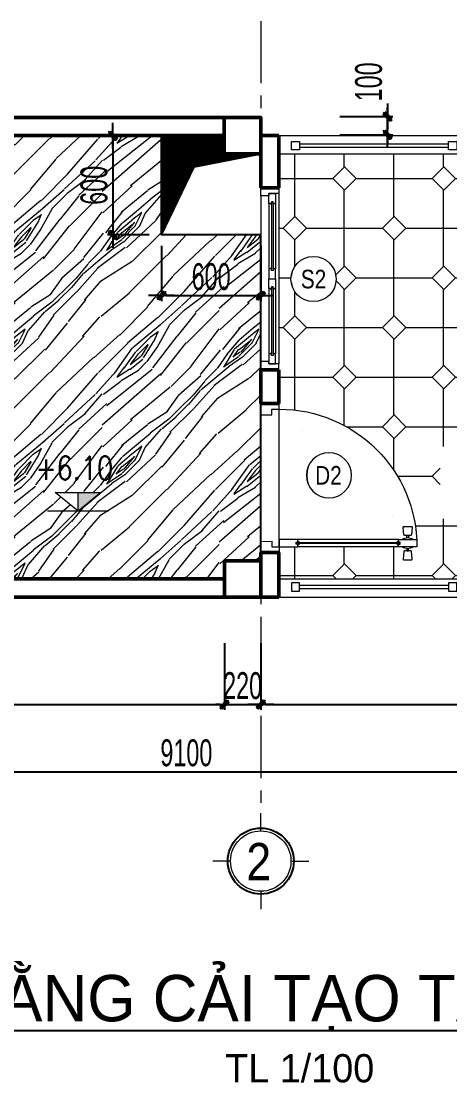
# Model space of a CAD drawing. Header units: millimetres. Extents: x 596422 to 1674380, y -367470 to 58862.
# Drawn here: x 847691 to 850283, y -24066 to -17649 of the extents above; entities that cross this region are included whole.
import ezdxf
from ezdxf.enums import TextEntityAlignment as Align

# ---------------------------------------------------------------- set-up
doc = ezdxf.new("R2010")
doc.units = ezdxf.units.MM
doc.header["$LTSCALE"] = 600
doc.header["$MEASUREMENT"] = 0
doc.linetypes.add('ACAD_ISO07W100', pattern=[3, 0, -3])
doc.linetypes.add('CENTER', pattern=[2, 1.25, -0.25, 0.25, -0.25])
doc.layers.get('0').update_dxf_attribs({"lineweight": 0})
doc.layers.get('Defpoints').update_dxf_attribs({"lineweight": 0})
for name, color, linetype, lineweight in [('0.15_Cua', 144, 'Continuous', 15), ('A-WIPEOUT', 254, 'ACAD_ISO07W100', 0), ('cat1', 30, 'Continuous', 50), ('EG Dim', 8, 'Continuous', 18), ('EG Text2', 7, 'Continuous', 18), ('ISO', 33, 'Continuous', 15), ('LC Hatch', 252, 'Continuous', 9), ('LC ISO', 153, 'Continuous', 13), ('LC Net manh', 9, 'Continuous', 5), ('LC Net thay', 7, 'Continuous', 25), ('LC Text1', 3, 'Continuous', 20), ('LC Text2', 7, 'Continuous', 25), ('NET THAY', 253, 'Continuous', 20), ('text', 1, 'Continuous', 20), ('thay1', 63, 'Continuous', 18), ('truc', 76, 'CENTER', 9)]:
    doc.layers.add(name, color=color, linetype=linetype, lineweight=lineweight)
doc.layers.add('Kichthuoc', color=9, linetype='Continuous')
doc.styles.add('EG 1', font='VHAVANB.TTF')
doc.styles.add('General text 2', font='arial.ttf')
doc.styles.add('HOATBIF', font='hoatbif.shx', dxfattribs={"width": 0.65})
doc.styles.add('LC 1', font='VHAVANB.TTF')
doc.styles.add('T1', font='Vnsimli.shx', dxfattribs={"width": 0.8})
doc.dimstyles.new('1-100', dxfattribs={"dimscale": 300, "dimtxt": 1.2, "dimasz": 0.25, "dimexe": 0.5, "dimexo": 0, "dimgap": 0.3, "dimtad": 1, "dimdec": 0, "dimzin": 0, "dimdsep": 46, "dimtxsty": 'HOATBIF', "dimblk1": 'DOT', "dimblk2": 'DOT', "dimsah": 1, "dimcen": -1, "dimdle": 1, "dimclrd": 256, "dimclre": 256, "dimclrt": 4, "dimadec": 3, "dimazin": 2, "dimtfac": 0.333333, "dimtdec": 0, "dimtix": 1, "dimtmove": 2, "dimatfit": 3, "dimldrblk": 'DOT', "dimfxl": 1, "dimtvp": 0.833333, "dimtolj": 1, "dimtzin": 0, "dimarcsym": 0})

# ---------------------------------------------------------------- blocks, each defined once
blk = doc.blocks.new('TTRUC')
at = {"layer": 'ISO'}
for p, q in [((0, 6.37), (0, 10.13)), ((-6.37, 0), (-10.13, 0)), ((6.37, 0), (10.13, 0)), ((0, -6.37), (0, -10.13))]:
    blk.add_line(p, q, dxfattribs=at)
blk.add_circle((0, 0), 6.37, dxfattribs=at)
at = {"layer": 'Kichthuoc'}
blk.add_circle((0, 0), 6.95, dxfattribs=at)
blk = doc.blocks.new('DOT')
at = {"layer": 'Kichthuoc'}
blk.add_line((-3, 0), (3, 0), dxfattribs=at)
at = {"layer": 'Kichthuoc', "color": 4}
blk.add_line((-1, -1), (1, 1), dxfattribs=at)
blk.add_lwpolyline([(0.5, 1), (-1, -0.5), (-0.5, -1), (1, 0.5)], close=True, dxfattribs=at)
blk = doc.blocks.new('*D424')
at = {"layer": 'Defpoints', "color": 0, "transparency": 16777216}
for p in [(849139.7, -21407.8), (853239.7, -21407.8), (853239.7, -21779.5)]:
    blk.add_point(p, dxfattribs=at)
at = {"layer": 'EG Dim', "lineweight": -2, "transparency": 16777216}
for p, q in [((849139.7, -21407.8), (849139.7, -21812)), ((853239.7, -21407.8), (853239.7, -21812)), ((849165.7, -21779.5), (853213.7, -21779.5))]:
    blk.add_line(p, q, dxfattribs=at)
at = {"layer": 'EG Dim', "lineweight": -2, "transparency": 16777216, "xscale": 26, "yscale": 26, "zscale": 26, "rotation": 180}
blk.add_blockref('DOT', (849139.7, -21779.5), dxfattribs=at)
at = {"layer": 'EG Dim', "lineweight": -2, "transparency": 16777216, "xscale": 26, "yscale": 26, "zscale": 26}
blk.add_blockref('DOT', (853239.7, -21779.5), dxfattribs=at)
at = {"layer": 'EG Dim', "color": 4, "transparency": 16777216, "insert": (851189.7, -21665.7), "char_height": 162.5, "attachment_point": 5, "style": 'HOATBIF'}
blk.add_mtext('\\A1;4100', dxfattribs=at)
blk = doc.blocks.new('_Dot')
at = {"color": 0, "linetype": 'ByBlock', "lineweight": -2}
blk.add_line((-0.5, 0), (-1, 0), dxfattribs=at)
at = {"color": 0, "linetype": 'ByBlock', "const_width": 0.5}
blk.add_lwpolyline([(-0.25, 0, 1), (0.25, 0, 1)], format="xyb", close=True, dxfattribs=at)
blk = doc.blocks.new('*D425')
at = {"layer": 'Defpoints', "color": 0, "transparency": 16777216}
for p in [(844139.7, -21408.2), (853239.7, -21407.8), (853239.7, -22186.2)]:
    blk.add_point(p, dxfattribs=at)
at = {"layer": 'EG Dim', "lineweight": -2, "transparency": 16777216}
for p, q in [((844139.7, -21408.2), (844139.7, -22218.7)), ((853239.7, -21407.8), (853239.7, -22218.7)), ((844165.7, -22186.2), (853213.7, -22186.2))]:
    blk.add_line(p, q, dxfattribs=at)
at = {"layer": 'EG Dim', "lineweight": -2, "transparency": 16777216, "xscale": 26, "yscale": 26, "zscale": 26, "rotation": 180}
blk.add_blockref('DOT', (844139.7, -22186.2), dxfattribs=at)
at = {"layer": 'EG Dim', "lineweight": -2, "transparency": 16777216, "xscale": 26, "yscale": 26, "zscale": 26}
blk.add_blockref('DOT', (853239.7, -22186.2), dxfattribs=at)
at = {"layer": 'EG Dim', "color": 4, "transparency": 16777216, "insert": (848689.7, -22072.4), "char_height": 162.5, "attachment_point": 5, "style": 'HOATBIF'}
blk.add_mtext('\\A1;9100', dxfattribs=at)
blk = doc.blocks.new('Caodo1')
at = {"layer": 'LC Text1'}
blk.add_hatch(color=256, dxfattribs=at).paths.add_polyline_path([(0, 200), (0, 0), (243, 200)])
for p, q in [((0, 0), (0, 200)), ((324, 0), (-324, 0))]:
    blk.add_line(p, q, dxfattribs=at)
blk.add_lwpolyline([(-243, 200), (243, 200), (0, 0), (0, 0)], close=True, dxfattribs=at)
at = {"layer": 'LC Text1', "style": 'T1', "width": 0.8}
blk.add_attdef('%%P0,00', text='', height=250, dxfattribs=at).set_placement((-39, 460), align=Align.MIDDLE_CENTER)
blk = doc.blocks.new('TIEUDE1')
at = {"layer": 'EG Text2', "color": 7, "style": 'EG 1'}
blk.add_attdef('TIªU§Ò', text='', height=5, dxfattribs=at).set_placement((0, 0), align=Align.BOTTOM_CENTER)
blk.add_attdef('TL', text='', height=3, dxfattribs=at).set_placement((0, -2), align=Align.TOP_CENTER)
blk = doc.blocks.new('*D443')
at = {"layer": 'Defpoints', "color": 0, "transparency": 16777216}
for p in [(849617.1, -18224.7), (849906.5, -18224.7), (849617.1, -18334.7)]:
    blk.add_point(p, dxfattribs=at)
at = {"layer": 'EG Dim', "lineweight": -2, "transparency": 16777216}
for p, q in [((849617.1, -18224.7), (849939, -18224.7)), ((849906.5, -18198.7), (849906.5, -18172.7)), ((849906.5, -18334.7), (849906.5, -18224.7)), ((849617.1, -18334.7), (849939, -18334.7)), ((849906.5, -18360.7), (849906.5, -18386.7))]:
    blk.add_line(p, q, dxfattribs=at)
at = {"layer": 'EG Dim', "lineweight": -2, "transparency": 16777216, "xscale": 26, "yscale": 26, "zscale": 26}
for p, rotation in [((849906.5, -18224.7), 270), ((849906.5, -18334.7), 90)]:
    blk.add_blockref('DOT', p, dxfattribs=dict(at, rotation=rotation))
at = {"layer": 'EG Dim', "color": 4, "transparency": 16777216, "insert": (849792.7, -18015.3), "char_height": 162.5, "attachment_point": 5, "rotation": 90, "style": 'HOATBIF'}
blk.add_mtext('\\A1;100', dxfattribs=at)
blk = doc.blocks.new('*D444')
at = {"layer": 'Defpoints', "color": 0, "transparency": 16777216}
for p in [(844250, -21408.2), (848920, -21408.2), (848920, -21779.9)]:
    blk.add_point(p, dxfattribs=at)
at = {"layer": 'EG Dim', "lineweight": -2, "transparency": 16777216}
for p, q in [((844250, -21408.2), (844250, -21812.4)), ((848920, -21408.2), (848920, -21812.4)), ((844276, -21779.9), (848894, -21779.9))]:
    blk.add_line(p, q, dxfattribs=at)
at = {"layer": 'EG Dim', "lineweight": -2, "transparency": 16777216, "xscale": 26, "yscale": 26, "zscale": 26, "rotation": 180}
blk.add_blockref('DOT', (844250, -21779.9), dxfattribs=at)
at = {"layer": 'EG Dim', "lineweight": -2, "transparency": 16777216, "xscale": 26, "yscale": 26, "zscale": 26}
blk.add_blockref('DOT', (848920, -21779.9), dxfattribs=at)
at = {"layer": 'EG Dim', "color": 4, "transparency": 16777216, "insert": (846585, -21666.2), "char_height": 162.5, "attachment_point": 5, "style": 'HOATBIF'}
blk.add_mtext('\\A1;4670', dxfattribs=at)
blk = doc.blocks.new('*D445')
at = {"layer": 'Defpoints', "color": 0, "transparency": 16777216}
for p in [(848920, -21408.2), (849140, -21408.2), (849140, -21779.9)]:
    blk.add_point(p, dxfattribs=at)
at = {"layer": 'EG Dim', "lineweight": -2, "transparency": 16777216}
for p, q in [((848920, -21408.2), (848920, -21812.4)), ((849140, -21408.2), (849140, -21812.4)), ((848894, -21779.9), (848868, -21779.9)), ((848920, -21779.9), (849140, -21779.9)), ((849166, -21779.9), (849192, -21779.9))]:
    blk.add_line(p, q, dxfattribs=at)
at = {"layer": 'EG Dim', "lineweight": -2, "transparency": 16777216, "xscale": 26, "yscale": 26, "zscale": 26}
blk.add_blockref('DOT', (848920, -21779.9), dxfattribs=at)
at = {"layer": 'EG Dim', "lineweight": -2, "transparency": 16777216, "xscale": 26, "yscale": 26, "zscale": 26, "rotation": 180}
blk.add_blockref('DOT', (849140, -21779.9), dxfattribs=at)
at = {"layer": 'EG Dim', "color": 4, "transparency": 16777216, "insert": (849030, -21666.2), "char_height": 162.5, "attachment_point": 5, "style": 'HOATBIF'}
blk.add_mtext('\\A1;220', dxfattribs=at)
blk = doc.blocks.new('*U10')
at = {"layer": 'A-WIPEOUT'}
blk.add_lwpolyline([(0, 4.25), (-2.5, 3.44), (-4.04, 1.31), (-4.04, -1.31), (-2.5, -3.44), (0, -4.25), (2.5, -3.44), (4.04, -1.31), (4.04, 1.31), (2.5, 3.44)], close=True, dxfattribs=at)
blk.add_wipeout([(0, 4.25), (-2.5, 3.44), (-4.04, 1.31), (-4.04, -1.31), (-2.5, -3.44), (0, -4.25), (2.5, -3.44), (4.04, -1.31), (4.04, 1.31), (2.5, 3.44)]).dxf.layer = 'A-WIPEOUT'
blk.add_circle((0, 0), 4.25)
at = {"layer": 'text', "style": 'General text 2', "width": 0.8, "flags": 8}
blk.add_attdef('SYMBOL', text='', height=3.5, dxfattribs=at).set_placement((0, 0), align=Align.MIDDLE_CENTER)
blk = doc.blocks.new('*U18')
for p, q in [((35, 0), (1065, 0)), ((610, -20), (1005, -20)), ((610, -60), (1005, -60)), ((50, -110), (1050, -110))]:
    blk.add_line(p, q)
at = {"color": 8, "lineweight": 5}
for p, q in [((95, -20), (490, -20)), ((95, -35), (490, -35)), ((95, -45), (490, -45)), ((95, -60), (490, -60)), ((610, -20), (1005, -20)), ((610, -35), (1005, -35)), ((610, -45), (1005, -45)), ((610, -60), (1005, -60))]:
    blk.add_line(p, q, dxfattribs=at)
for points in [[(0, 0), (35, 0), (35, -60), (50, -60), (50, -110), (0, -110), (0, 0)], [(1100, 0), (1065, 0), (1065, -60), (1050, -60), (1050, -110), (1100, -110), (1100, 0)], [(610, -45), (610, -60), (550, -60), (550, -20), (610, -20), (610, -35), (600, -35), (600, -45), (610, -45)], [(1005, -45), (1005, -60), (1065, -60), (1065, -20), (1005, -20), (1005, -35), (1015, -35), (1015, -45), (1005, -45)]]:
    blk.add_lwpolyline(points)
for points in [[(35, -20), (95, -20), (95, -35), (85, -35), (85, -45), (95, -45), (95, -60), (35, -60)], [(550, -20), (490, -20), (490, -35), (500, -35), (500, -45), (490, -45), (490, -60), (550, -60)]]:
    blk.add_lwpolyline(points, close=True)
for points in [[(95, -28.8, -0.312187), (102.1, -35, -0.312187)], [(95, -51.2, 0.312187), (102.1, -45, 0.312187)], [(490, -28.8, 0.312187), (482.9, -35, 0.312187)], [(490, -51.2, -0.312187), (482.9, -45, -0.312187)]]:
    blk.add_lwpolyline(points, format="xyb", dxfattribs=at)
for centre, start, end in [((609.1, -37), 14.21506, 83.56577), ((609.1, -43), 276.43423, 345.78494), ((1005.9, -37), 96.43423, 165.78494), ((1005.9, -43), 194.21506, 263.56577)]:
    blk.add_arc(centre, 8.25, start, end, dxfattribs=at)
blk = doc.blocks.new('*U14')
for p, q in [((30, 640), (30, 100)), ((70, 640), (70, 100)), ((30, 0), (770, 0))]:
    blk.add_line(p, q)
at = {"color": 8, "lineweight": 9}
for p, q in [((47.5, 650), (47.5, 90)), ((52.5, 650), (52.5, 90))]:
    blk.add_line(p, q, dxfattribs=at)
for points in [[(5.1, 669.5), (-34.9, 665.5, -0.443716), (-40.4, 670.5), (-40.4, 709.5, -0.443716), (-34.9, 714.5), (5.1, 710.5, -0.385314), (9.6, 705.5), (9.6, 674.5, -0.385314)], [(94.9, 669.5), (134.9, 665.5, 0.443716), (140.4, 670.5), (140.4, 709.5, 0.443716), (134.9, 714.5), (94.9, 710.5, 0.385314), (90.4, 705.5), (90.4, 674.5, 0.385314)]]:
    blk.add_lwpolyline(points, format="xyb", close=True)
for points in [[(20.3, 685), (9.6, 685), (9.6, 695), (20.3, 695)], [(55, 640), (70, 640), (70, 740), (30, 740), (30, 640), (45, 640), (45, 650), (55, 650), (55, 640)], [(79.7, 685), (90.4, 685), (90.4, 695), (79.7, 695)], [(55, 100), (70, 100), (70, 0), (30, 0), (30, 100), (45, 100), (45, 90), (55, 90), (55, 100)]]:
    blk.add_lwpolyline(points)
for points in [[(30, 0), (0, 0), (0, -100), (60, -100), (60, -40), (30, -40)], [(770, 0), (800, 0), (800, -100), (740, -100), (740, -40), (770, -40)]]:
    blk.add_lwpolyline(points, close=True)
for centre, start, end in [((70, 690), 143.1301, 216.8699), ((30, 690), 323.1301, 36.8699)]:
    blk.add_arc(centre, 50, start, end)
for centre, radius, start, end in [((30, 0), 740, 0, 90), ((47, 640.9), 8.25, 186.4342, 273.2898), ((53, 640.9), 8.25, 266.7102, 353.5658), ((47, 99.1), 8.25, 86.7102, 173.5658), ((53, 99.1), 8.25, 6.4342, 93.2898)]:
    blk.add_arc(centre, radius, start, end, dxfattribs=at)
blk = doc.blocks.new('*D608')
at = {"layer": 'Defpoints', "color": 0, "transparency": 16777216}
for p in [(848464.4, -18340.8), (848245.4, -18940.5), (848464.4, -18940.5)]:
    blk.add_point(p, dxfattribs=at)
at = {"layer": 'EG Dim', "lineweight": -2, "transparency": 16777216}
for p, q in [((848464.4, -18340.8), (848212.9, -18340.8)), ((848245.4, -18366.8), (848245.4, -18914.5)), ((848464.4, -18940.5), (848212.9, -18940.5))]:
    blk.add_line(p, q, dxfattribs=at)
at = {"layer": 'EG Dim', "lineweight": -2, "transparency": 16777216, "xscale": 26, "yscale": 26, "zscale": 26}
for p, rotation in [((848245.4, -18340.8), 90), ((848245.4, -18940.5), 270)]:
    blk.add_blockref('DOT', p, dxfattribs=dict(at, rotation=rotation))
at = {"layer": 'EG Dim', "color": 4, "transparency": 16777216, "insert": (848131.6, -18640.6), "char_height": 162.5, "attachment_point": 5, "rotation": 90, "style": 'HOATBIF'}
blk.add_mtext('\\A1;600', dxfattribs=at)
blk = doc.blocks.new('*D609')
at = {"layer": 'Defpoints', "color": 0, "transparency": 16777216}
for p in [(848539.4, -19006.5), (849139.5, -19006.5), (849139.5, -19307.6)]:
    blk.add_point(p, dxfattribs=at)
at = {"layer": 'EG Dim', "lineweight": -2, "transparency": 16777216}
for p, q in [((848539.4, -19006.5), (848539.4, -19340.1)), ((849139.5, -19006.5), (849139.5, -19340.1)), ((848565.4, -19307.6), (849113.5, -19307.6))]:
    blk.add_line(p, q, dxfattribs=at)
at = {"layer": 'EG Dim', "lineweight": -2, "transparency": 16777216, "xscale": 26, "yscale": 26, "zscale": 26, "rotation": 180}
blk.add_blockref('DOT', (848539.4, -19307.6), dxfattribs=at)
at = {"layer": 'EG Dim', "lineweight": -2, "transparency": 16777216, "xscale": 26, "yscale": 26, "zscale": 26}
blk.add_blockref('DOT', (849139.5, -19307.6), dxfattribs=at)
at = {"layer": 'EG Dim', "color": 4, "transparency": 16777216, "insert": (848839.4, -19193.8), "char_height": 162.5, "attachment_point": 5, "style": 'HOATBIF'}
blk.add_mtext('\\A1;600', dxfattribs=at)

msp = doc.modelspace()

# ---------------------------------------------------------------- hatches: boundary and pattern name
at = {"layer": 'LC Hatch'}
h = msp.add_hatch(dxfattribs=at)
h.set_pattern_fill('GODAN-09', color=256, scale=1000, angle=45, style=0)
h.set_pattern_definition([(34.6952, (-325.27, 763.675), (4949.744524, 3535.538209), [111.803, -11068.536]), (45, (-233.3, 827.3), (0, 1414.2136), [110, -890]), (63.4349, (-155.56, 905.1), (707.10822, 2121.31952), [94.868, -3067.409]), (217.875, (-113.14, 989.95), (5656.853303, 4242.64217), [80.623, -7981.635]), (219.8056, (-176.78, 940.45), (7778.17169, 6363.964881), [110.454, -10934.907]), (239.0362, (-261.63, 869.74), (-1414.21532, -2828.42614), [123.693, -3999.412]), (54.4623, (-268.7, 820.24), (2828.428988, 4242.63992), [60.828, -6021.935]), (38.6598, (-233.35, 869.74), (-6363.961725, -4949.74593), [90.554, -8964.831]), (230.7106, (-162.63, 926.31), (-5656.852912, -7071.068334), [100.499, -9949.377]), (213.6901, (-226.27, 848.53), (3535.532764, 2121.32255), [50.99, -5048.029]), (39.8056, (-381.84, 692.965), (-7778.17169, -6363.964881), [110.454, -10934.907]), (33.6901, (-296.98, 763.68), (-3535.532764, -2121.32255), [101.98, -4997.039]), (45, (-212.1, 820.2), (0, 1414.2136), [120, -880]), (65.556, (-127.28, 905.1), (2121.324479, 4949.745942), [85.44, -8458.564]), (48.8141, (-91.924, 982.88), (9192.3833595, 10606.6055824), [150.333, -14882.963]), (39.8056, (7.07, 1096.02), (-7778.17169, -6363.964881), [110.454, -10934.907]), (45, (91.9, 1166.7), (0, 1414.2136), [110, -890]), (50.1944, (-537.4, 537.4), (6363.964881, 7778.17169), [110.454, -10934.907]), (39.8056, (-466.69, 622.25), (-7778.17169, -6363.964881), [110.454, -10934.907]), (45, (-551.5, 551.5), (0, 1414.2136), [60, -940]), (50.1944, (-509.12, 593.97), (6363.964881, 7778.17169), [110.454, -10934.907]), (45, (-438.4, 678.8), (0, 1414.2136), [100, -900]), (55.3048, (-367.696, 749.53), (-3535.538209, -4949.744524), [111.803, -11068.536]), (50.1944, (-304.06, 841.46), (6363.964881, 7778.17169), [110.454, -10934.907]), (39.8056, (-233.345, 926.31), (-7778.17169, -6363.964881), [110.454, -10934.907]), (39.8056, (-148.49, 997.02), (-7778.17169, -6363.964881), [110.454, -10934.907]), (36.8699, (-63.64, 1067.73), (-4949.746855, -3535.534203), [141.421, -6929.646]), (45, (49.5, 1152.6), (0, 1414.2136), [150, -850]), (32.4712, (445.48, 700.04), (4242.640633, 2828.427632), [92.195, -9127.349]), (39.2894, (523.26, 749.53), (-7071.068334, -5656.852912), [100.499, -9949.377]), (53.1301, (445.48, 700.04), (3535.534203, 4949.746855), [70.711, -7000.357]), (54.4623, (487.9, 756.6), (2828.428988, 4242.63992), [121.655, -5961.107]), (45, (-148.5, 148.5), (0, 1414.2136), [120, -880]), (35.5377, (-63.64, 233.35), (-4242.63992, -2828.428988), [60.828, -6021.935]), (246.8014, (-14.14, 268.7), (1414.21382, 2828.427255), [53.852, -5331.313]), (237.9946, (-35.355, 219.2), (4949.749724, 7778.173423), [133.417, -13208.247]), (37.875, (523.26, 777.82), (-5656.853303, -4242.64217), [80.623, -7981.635]), (52.125, (523.26, 777.82), (4242.64217, 5656.853303), [80.623, -7981.635]), (45, (-134.4, 134.4), (0, 1414.2136), [80, -920]), (239.0362, (-77.78, 190.92), (-1414.21532, -2828.42614), [82.462, -4040.644]), (41.6335, (0, 311.127), (-12020.822553, -10606.593486), [170.294, -16859.093]), (42.7094, (127.28, 424.264), (-17677.666618, -16263.4590616), [250.2, -24769.792]), (48.1798, (311.127, 593.97), (11313.7151885, 12727.9160828), [180.278, -17847.479]), (54.4623, (431.34, 728.32), (2828.428988, 4242.63992), [182.483, -5900.28]), (55.3048, (-84.85, 84.85), (-3535.538209, -4949.744524), [111.803, -11068.536]), (60.9454, (-21.21, 176.78), (-2121.320511, -3535.533917), [145.602, -7134.508]), (45, (49.5, 304.1), (0, 1414.2136), [130, -870]), (36.8699, (141.42, 395.98), (-4949.746855, -3535.534203), [141.421, -6929.646]), (48.5763, (254.56, 480.83), (9899.501963, 11313.702398), [160.312, -15870.907]), (36.2538, (360.624, 601.04), (5656.856748, 4242.63725), [131.529, -13021.417]), (30.9638, (466.7, 678.82), (-2828.42614, -1414.21532), [123.693, -3999.412]), (45, (572.8, 742.5), (0, 1414.2136), [70, -930]), (219.8056, (0, 311.13), (7778.17169, 6363.964881), [220.907, -10824.454]), (40.2364, (-197.99, 197.99), (-8485.276056, -7071.074468), [240.832, -11800.763]), (45, (-14.1, 353.6), (0, 1414.2136), [230, -770]), (49.0856, (148.49, 516.19), (8485.2842144, 9899.492307), [280.713, -13754.955]), (45, (332.3, 728.3), (0, 1414.2136), [250, -750]), (52.125, (-49.5, 49.5), (4242.64217, 5656.853303), [241.868, -7820.39]), (51.3402, (99, 240.42), (4949.74593, 6363.961725), [181.108, -8874.277]), (42.5104, (212.13, 381.838), (-16263.468232, -14849.2294044), [230.217, -22791.512]), (38.4802, (381.838, 537.4), (-20506.0961708, -16263.4561551), [352.278, -34875.552]), (48.0128, (-509.117, 509.117), (12020.812386, 13435.0317534), [190.263, -18836.035]), (36.8699, (-381.84, 650.54), (-4949.746855, -3535.534203), [212.132, -6858.936]), (42.6141, (-212.13, 777.817), (-16970.5509359, -15556.3617396), [240.208, -23780.616]), (55.6197, (-35.355, 940.45), (-6363.954187, -9192.392743), [162.788, -16116.032]), (45, (56.6, 1074.8), (0, 1414.2136), [200, -800]), (41.8202, (-593.97, 593.97), (-12727.9160828, -11313.7151885), [180.278, -17847.479]), (51.009, (-459.62, 714.18), (-6363.961337, -7778.1739343), [191.05, -18913.923]), (51.7098, (-339.41, 862.67), (-5656.8592816, -7071.0641908), [171.172, -16946.07]), (39.2894, (-233.35, 997.02), (-7071.068334, -5656.852912), [200.998, -9848.878]), (32.9052, (-77.78, 1124.3), (-7778.1783655, -4949.741718), [143.178, -14174.643]), (54.4623, (42.43, 1202.08), (2828.428988, 4242.63992), [121.655, -5961.107]), (48.8141, (-459.62, 459.62), (9192.3833595, 10606.6055824), [150.333, -14882.963]), (32.1957, (-360.624, 572.756), (-11313.7122004, -7071.0610655), [225.61, -22335.418]), (45, (-169.7, 693), (0, 1414.2136), [250, -750]), (50.4403, (7.07, 869.74), (-7071.07272, -8485.2769078), [210.95, -20884.073]), (51.7098, (141.42, 1032.376), (-5656.8592816, -7071.0641908), [171.172, -16946.07]), (45, (-643.5, 643.5), (0, 1414.2136), [170, -830]), (53.1301, (-523.26, 763.68), (3535.534203, 4949.746855), [282.843, -6788.225]), (42.6141, (-353.553, 989.95), (-16970.5509359, -15556.3617396), [240.208, -23780.616]), (39.4725, (-176.777, 1152.584), (16263.446845, 13435.0403965), [311.448, -30833.375]), (51.8428, (0, 0), (-10606.5956137, -13435.0340493), [251.794, -24927.563]), (45, (155.6, 198), (0, 1414.2136), [280, -720]), (41.3478, (353.553, 395.98), (-23334.5154641, -20506.10630195), [470.956, -46624.691]), (45, (-247.5, 247.5), (0, 1414.2136), [240, -760]), (49.7636, (-77.78, 417.19), (7071.074468, 8485.276056), [240.832, -11800.763]), (43.1524, (77.782, 601.04), (-21920.3065427, -20506.1009851), [310.161, -30705.964]), (42.2737, (304.056, 813.173), (-14849.2397976, -13435.031867), [210.238, -20813.558]), (39.8056, (-360.62, 360.62), (-7778.17169, -6363.964881), [220.907, -10824.454]), (45, (-190.9, 502), (0, 1414.2136), [320, -680]), (46.9092, (35.355, 728.32), (19798.9720474, 21213.2198918), [300.167, -29716.495]), (48.5763, (240.416, 947.52), (9899.501963, 11313.702398), [160.312, -15870.907])])
h.paths.add_polyline_path([(849139.4, -18940.5), (848539.4, -18940.5), (848539.4, -18340.8), (844359.4, -18340.8), (844359.4, -18450.8), (844249.6, -18450.8), (844249.6, -20910.8), (844359.6, -20910.8), (844359.6, -21020.4), (848919.6, -21020.4), (848919.6, -20910.4), (849139.4, -20910.4)])
h.paths.add_polyline_path([(847896.1, -20497.1), (848173.2, -20497.1), (848034.7, -20611.1)], flags=16)
h.paths.add_polyline_path([(847743.7, -20456.2), (848281.2, -20456.2), (848281.2, -20242.8), (847743.7, -20242.8)], flags=24)
h.paths.add_polyline_path([(848253.5, -18814.5), (848253.5, -18466.7), (848009.7, -18466.7), (848009.7, -18814.5)], flags=24)
h.paths.add_polyline_path([(848665.5, -19315.7), (849013.3, -19315.7), (849013.3, -19072), (848665.5, -19072)], flags=24)
h.paths.add_polyline_path([(845955.8, -19748.2), (847251.5, -19748.2), (847251.5, -19426.7), (845955.8, -19426.7)], flags=24)
h = msp.add_hatch(dxfattribs=at)
h.set_pattern_fill('ANSI31', color=256)
h.set_pattern_definition([(45, (0, 0), (-0.088388347648, 0.088388347648), [])])
h.paths.add_polyline_path([(849139.4, -18450.4), (848919.4, -18450.4), (848919.4, -18340.4), (848539.4, -18340.4), (848539.4, -18940.5), (848736.9, -18529.5)])

# ---------------------------------------------------------------- linework, layer by layer
at = {"layer": 'cat1'}
for p, q in [((849139.4, -18230.4), (844139.4, -18230.8)), ((848919.4, -18340.4), (844359.4, -18340.8)), ((849139.5, -18655.2), (849139.4, -18339.9)), ((849139.4, -18340.4), (849139.4, -18340.4)), ((849139.4, -18340.4), (849249.4, -18340.4)), ((849249.4, -18655.1), (849249.4, -18340.4)), ((849139.5, -18655.2), (849249.4, -18655.1)), ((849139.5, -19960.4), (849139.5, -19755.2)), ((849139.5, -19755.2), (849249.5, -19755.2)), ((849249.5, -19755.2), (849249.6, -19960.4)), ((849139.5, -19960.4), (849249.6, -19960.4)), ((849139.5, -21130.4), (849139.5, -20860.4)), ((849139.5, -20860.4), (849249.4, -20860.4)), ((849249.4, -20860.4), (849249.6, -21130.4)), ((848919.6, -21020.4), (844359.6, -21020.8)), ((849139.7, -21130.4), (844139.7, -21130.8)), ((849139.5, -21130.4), (849249.6, -21130.4))]:
    msp.add_line(p, q, dxfattribs=at)
for points in [[(848919.4, -18230.4), (849139.4, -18230.4), (849139.4, -18450.4), (848919.4, -18450.4), (848919.4, -18230.4)], [(848919.4, -18230.4), (848919.4, -18230.4)], [(848919.6, -20910.4), (849139.6, -20910.4), (849139.6, -21130.4), (848919.6, -21130.4), (848919.6, -20910.4)]]:
    msp.add_lwpolyline(points, dxfattribs=at)
at = {"layer": 'LC Net thay'}
for points in [[(844359.4, -18340.8), (844359.4, -18450.8), (844249.6, -18450.8), (844249.6, -20910.8), (844359.6, -20910.8), (844359.6, -21020.4), (848919.6, -21020.4), (848919.6, -20910.4), (849139.4, -20910.4), (849139.4, -18940.5), (848539.4, -18940.5), (848539.4, -18340.8), (844359.4, -18340.8)], [(848539.4, -18940.5), (848736.9, -18529.5), (849139.4, -18450.4)]]:
    msp.add_lwpolyline(points, dxfattribs=at)
at = {"layer": 'NET THAY', "ltscale": 2}
for p, q in [((849374.9, -18390.3), (850274.9, -18390.3)), ((849374.9, -18410.3), (850274.9, -18410.3)), ((849374.9, -21058.8), (850274.9, -21058.8)), ((849374.9, -21078.8), (850274.9, -21078.8))]:
    msp.add_line(p, q, dxfattribs=at)
for points in [[(849374.9, -18375.3), (849374.9, -18425.3), (849324.9, -18425.3), (849324.9, -18375.3), (849374.9, -18375.3)], [(850324.9, -18375.3), (850324.9, -18425.3), (850274.9, -18425.3), (850274.9, -18375.3), (850324.9, -18375.3)], [(849374.9, -21093.8), (849374.9, -21043.8), (849324.9, -21043.8), (849324.9, -21093.8), (849374.9, -21093.8)], [(850324.9, -21093.8), (850324.9, -21043.8), (850274.9, -21043.8), (850274.9, -21093.8), (850324.9, -21093.8)]]:
    msp.add_lwpolyline(points, dxfattribs=at)
at = {"layer": 'thay1'}
for p, q in [((849249.4, -18340.4), (854339.4, -18340)), ((849249.4, -18450.4), (854229.4, -18450)), ((849249.6, -21020.4), (854229.6, -21020)), ((849249.6, -21130.4), (854339.6, -21130))]:
    msp.add_line(p, q, dxfattribs=at)
at = {"layer": 'truc', "ltscale": 0.5}
msp.add_line((849139.3, -17648.7), (849139.8, -22435.2), dxfattribs=at)

# ---------------------------------------------------------------- block references
at = {"layer": '0.15_Cua', "rotation": 270}
msp.add_blockref('*U18', (849249.5, -18655.2), dxfattribs=at)
at = {"layer": 'LC ISO', "xscale": 28.69141044115101, "yscale": 28.69141044115101, "zscale": 28.69141044115101}
msp.add_blockref('TTRUC', (849139.8, -22725.9), dxfattribs=at)
at = {"layer": 'LC Net manh'}
ref = msp.add_blockref('*U10', (849458.9, -19207.4), dxfattribs=dict(at, xscale=32.15220827406386, yscale=32.15220827406386, zscale=32.15220827406386))
ref.add_attrib('SYMBOL', 'S2', dxfattribs={"layer": 'text', "height": 112.53, "style": 'General text 2', "width": 0.8}).set_placement((849458.9, -19207.4), align=Align.MIDDLE_CENTER)
ref = msp.add_blockref('*U10', (849552.3, -20393.9), dxfattribs=dict(at, xscale=-32.15220827406386, yscale=32.15220827406386, zscale=32.15220827406386, rotation=0.01129371172725158))
ref.add_attrib('SYMBOL', 'D2', dxfattribs={"layer": 'text', "height": 112.53, "rotation": 0.01129, "style": 'General text 2', "width": 0.8}).set_placement((849549.2, -20393.9), align=Align.MIDDLE_CENTER)
at = {"layer": 'LC Text1'}
ref = msp.add_blockref('Caodo1', (848034.7, -20611.1), dxfattribs=dict(at, xscale=0.5693039145164066, yscale=0.5693039145164066, zscale=0.5693039145164066))
ref.add_attrib('%%P0,00', '+6.10', dxfattribs={"layer": 'LC Text2', "height": 142.33, "style": 'T1', "width": 0.8}).set_placement((848012.4, -20349.5), align=Align.MIDDLE_CENTER)
at = {"layer": 'LC Text2'}
ref = msp.add_blockref('TIEUDE1', (849375.4, -23778.9), dxfattribs=dict(at, xscale=56.93620215211323, yscale=56.93620215211323, zscale=56.93620215211323))
ref.add_attrib('TIªU§Ò', '%%UmÆt b»ng c¶i t¹o tÇng löng', dxfattribs={"color": 7, "height": 280.377, "style": 'LC 1'}).set_placement((849375.4, -23778.9), align=Align.BOTTOM_CENTER)
ref.add_attrib('TL', 'TL 1/100', dxfattribs={"color": 7, "height": 170.81, "style": 'LC 1'}).set_placement((849375.4, -23892.8), align=Align.TOP_CENTER)

# ---------------------------------------------------------------- texts
at = {"layer": 'LC Text1', "ltscale": 0.2, "style": 'LC 1', "width": 0.9}
msp.add_text('2', height=224.7, dxfattribs=at).set_placement((849127.7, -22908.7), align=Align.BOTTOM_CENTER)

# ---------------------------------------------------------------- dimensions: what is measured, and where the dimension line sits
at = {"layer": 'EG Dim'}
dim = msp.add_linear_dim(base=(849906.5, -18224.7), p1=(849617.1, -18334.7), p2=(849617.1, -18224.7), angle=90, text='100', dimstyle='1-100', override={"dimscale": 65, "dimtxt": 2.5, "dimasz": 0.4, "dimgap": 0.5}, dxfattribs=at)
dim.commit()
dim.dimension.update_dxf_attribs({"geometry": '*D443', "text_midpoint": (849792.7, -18015.3), "dimtype": 160})
dim = msp.add_linear_dim(base=(848245.4, -18940.5), p1=(848464.4, -18340.8), p2=(848464.4, -18940.5), angle=90, dimstyle='1-100', override={"dimscale": 65, "dimtxt": 2.5, "dimasz": 0.4, "dimgap": 0.5}, dxfattribs=at)
dim.commit()
dim.dimension.update_dxf_attribs({"geometry": '*D608', "text_midpoint": (848131.6, -18640.6)})
for base, p1, p2, picture, middle in [((849139.5, -19307.6), (848539.4, -19006.5), (849139.5, -19006.5), '*D609', (848839.4, -19193.8)), ((853239.7, -22186.2), (844139.7, -21408.2), (853239.7, -21407.8), '*D425', (848689.7, -22072.4)), ((848920, -21779.9), (844250, -21408.2), (848920, -21408.2), '*D444', (846585, -21666.2)), ((849140, -21779.9), (848920, -21408.2), (849140, -21408.2), '*D445', (849030, -21666.2)), ((853239.7, -21779.5), (849139.7, -21407.8), (853239.7, -21407.8), '*D424', (851189.7, -21665.7))]:
    dim = msp.add_linear_dim(base=base, p1=p1, p2=p2, dimstyle='1-100', override={"dimscale": 65, "dimtxt": 2.5, "dimasz": 0.4, "dimgap": 0.5}, dxfattribs=at)
    dim.commit()
    dim.dimension.update_dxf_attribs({"geometry": picture, "text_midpoint": middle})

# ---------------------------------------------------------------- next in the draw order: hatches: boundary and pattern name
at = {"layer": 'LC Hatch'}
h = msp.add_hatch(dxfattribs=at)
h.set_pattern_fill('DAHOA-03', color=256, scale=25)
h.set_pattern_definition([(0, (157315.4, 0), (300, 300), [458.5775, -141.4225]), (90, (157244.68, 70.7), (-300, 300), [458.5775, -141.4225]), (45, (157473.97, 300), (-300.00066, 300.00066), [100, -324.265]), (315, (157473.97, 300), (300.00066, 300.00066), [100, -324.265]), (45, (157544.68, 229.3), (-300.00066, 300.00066), [100, -324.265]), (315, (157544.68, 370.7), (300.00066, 300.00066), [100, -324.265])])
h.paths.add_polyline_path([(851788.7, -18738.5, 0.021039), (851752.6, -18739.1, -0.10447), (851744.9, -18768.3, 0.29878)], flags=16)
h.paths.add_polyline_path([(851822.5, -19097.6, 0.143492), (852031.8, -18955.2, 0.037782), (852071.7, -18897.7, 0.911069), (852053.3, -18867.8, 0.037935), (851976.2, -18852.7, -0.017926), (852012.8, -18856.7, 0.01956), (852034.1, -18859.8, -0.018371), (852014.3, -18858.4, -0.019701), (852052.9, -18867.2, -0.825359), (852072.4, -18897.1, -0.039433), (852031.8, -18955.2, -0.138049), (851826.5, -19100.4, 0.012093)], flags=16)
h.paths.add_polyline_path([(852071.9, -18897.5, 0.878194), (852053.4, -18867.5, 0.020227), (852013.7, -18856.8, -0.233348), (851820.3, -18711.4, -0.109908), (851835.2, -18615.1, 0.127464), (851859, -18605.6, 0.245408), (851888.8, -18646.7, -0.027268), (851901.6, -18598.3, 0.58491), (851950.1, -18570.8, -0.095304), (852053, -18590.7, 0.027795), (852029.8, -18562.1, 0.011045), (852032.2, -18558, -0.213594), (852114.1, -18825.3, -0.345038), (852062.1, -18861.6, -0.025541), (852034.8, -18859.9, -0.01967), (852013.4, -18858.3, -0.02002), (852053, -18867.4, -0.855072), (852072.1, -18897.4, -0.038823), (852031.8, -18955.2, 0.038279)], flags=16)
h.paths.add_polyline_path([(852057.3, -18939.3, -0.042408), (852089.4, -18897.3, 0.031523), (852086.4, -18901, 0.037458), (852057.3, -18939.3, 0.215442), (852020.5, -19193.5, 0.033048), (852015.2, -19193.2, -0.208895)], flags=16)
h.paths.add_polyline_path([(852006.5, -19101.7, -0.136098), (852057.3, -18939.3, 0.130054), (852007.5, -19092.6, -0.026694)], flags=0)
h.paths.add_polyline_path([(850666.6, -20497.1), (850528.1, -20611.1), (850389.5, -20497.1)], flags=16)
h.paths.add_polyline_path([(852213.8, -18666.7, -0.003798), (852218, -18665.4, -0.01812), (852236.6, -18649.1, 0.008788), (852237.8, -18644.8, 0.023094)], flags=16)
h.paths.add_polyline_path([(852122.2, -18825.8, -0.02883), (852134.6, -18788.1, 0.028289), (852122.4, -18825.5, 0.393835), (852136.3, -18876.2, 0.011429), (852152.6, -18881.2, 0.149074), (852363.6, -18875.7, -0.015097), (852368.8, -18876.9, -0.147741), (852153.1, -18881.3, -0.011841), (852136.4, -18876.3, -0.391874)], flags=16)
h.paths.add_polyline_path([(852996.7, -19119.8), (852996.5, -19120.5), (852997, -19120.7)], flags=16)
h.paths.add_polyline_path([(852858.4, -18887.3), (852826.8, -18715.8), (852828.8, -18717), (852827.4, -18718.7), (852858.4, -18887.3), (853023, -18832.5), (853023.9, -18831.3), (853023.8, -18832.2), (852858.4, -18887.3), (852871.4, -18903.6), (852873.9, -18904.4), (852873.5, -18906.2), (852967.5, -19023.7), (852968.8, -19024.1), (852968.5, -19024.9), (852858.4, -18887.3), (852754.1, -18977.7), (852754.3, -18979), (852752.3, -18979.3)], flags=16)
h.paths.add_polyline_path([(849322.2, -19207.4, -1), (849595.5, -19207.4, -1)], flags=16)
h.paths.add_polyline_path([(849588.9, -19249.6), (849539.2, -19318), (849458.9, -19344.1), (849378.6, -19318), (849328.9, -19249.6), (849328.9, -19165.2), (849378.6, -19096.9), (849458.9, -19070.8), (849539.2, -19096.9), (849588.9, -19165.2)], flags=0)
h.paths.add_polyline_path([(850224.9, -20218.8), (850823.1, -20218.8), (850823.1, -20656.2), (850224.9, -20656.2)])
edge = h.paths.add_edge_path()
edge.add_line((853239.4, -18450.1), (849249.4, -18450.4))
edge.add_line((849249.4, -18450.4), (849249.4, -18655.1))
edge.add_line((849249.4, -18655.1), (849249.4, -18655.2))
edge.add_line((849249.4, -18655.2), (849249.5, -18655.2))
edge.add_line((849249.5, -18655.2), (849249.5, -18690.2))
edge.add_line((849249.5, -18690.2), (849249.5, -19720.2))
edge.add_line((849249.5, -19720.2), (849249.5, -19755.2))
edge.add_line((849249.5, -19755.2), (849249.6, -19960.4))
edge.add_line((849249.6, -19960.4), (849252, -19960.4))
edge.add_line((849252, -19960.4), (849252, -19994.1))
edge.add_arc((849252.1, -20826.6), 832.5, 3.10987, 90.01129, ccw=False)
edge.add_line((850083.4, -20781.4), (850084.6, -20781.4))
edge.add_line((850084.6, -20781.4), (850084.6, -20826.4))
edge.add_line((850084.6, -20826.4), (850062.1, -20826.4))
edge.add_arc((850028.4, -20781.5), 56.2, 275.75046, 306.88119, ccw=False)
edge.add_line((850034, -20837.4), (850034, -20849.4))
edge.add_line((850034, -20849.4), (850045.8, -20849.4))
edge.add_arc((850045.8, -20855), 5.63, 5.72189, 90.01129, ccw=False)
edge.add_line((850051.4, -20854.4), (850055.9, -20899.4))
edge.add_arc((850050.3, -20900), 5.62, -89.98871, 5.72189, ccw=False)
edge.add_line((850050.3, -20905.6), (850006.5, -20905.6))
edge.add_arc((850006.5, -20900), 5.62, 174.3007, 270.01129, ccw=False)
edge.add_line((850000.9, -20899.4), (850005.4, -20854.4))
edge.add_arc((850011, -20855), 5.62, 90.01129, 174.3007, ccw=False)
edge.add_line((850011, -20849.4), (850022.8, -20849.4))
edge.add_line((850022.8, -20849.4), (850022.8, -20837.4))
edge.add_arc((850028.4, -20781.5), 56.2, 233.1414, 264.27212, ccw=False)
edge.add_line((849994.6, -20826.5), (849972.1, -20826.5))
edge.add_line((849972.1, -20826.5), (849364.6, -20826.6))
edge.add_line((849364.6, -20826.6), (849252.1, -20826.6))
edge.add_line((849252.1, -20826.6), (849252.1, -20860.4))
edge.add_line((849252.1, -20860.4), (849249.4, -20860.4))
edge.add_line((849249.4, -20860.4), (849249.5, -21020.4))
edge.add_line((849249.5, -21020.4), (853239.6, -21020.1))
edge.add_line((853239.6, -21020.1), (853239.4, -18450.1))

# ---------------------------------------------------------------- next in the draw order: block references
at = {"layer": '0.15_Cua', "xscale": -1.125, "yscale": 1.125, "zscale": 1.125, "rotation": 270.0112937117273}
msp.add_blockref('*U14', (849252.1, -20860.4), dxfattribs=at)

doc.saveas('drawing.dxf')
